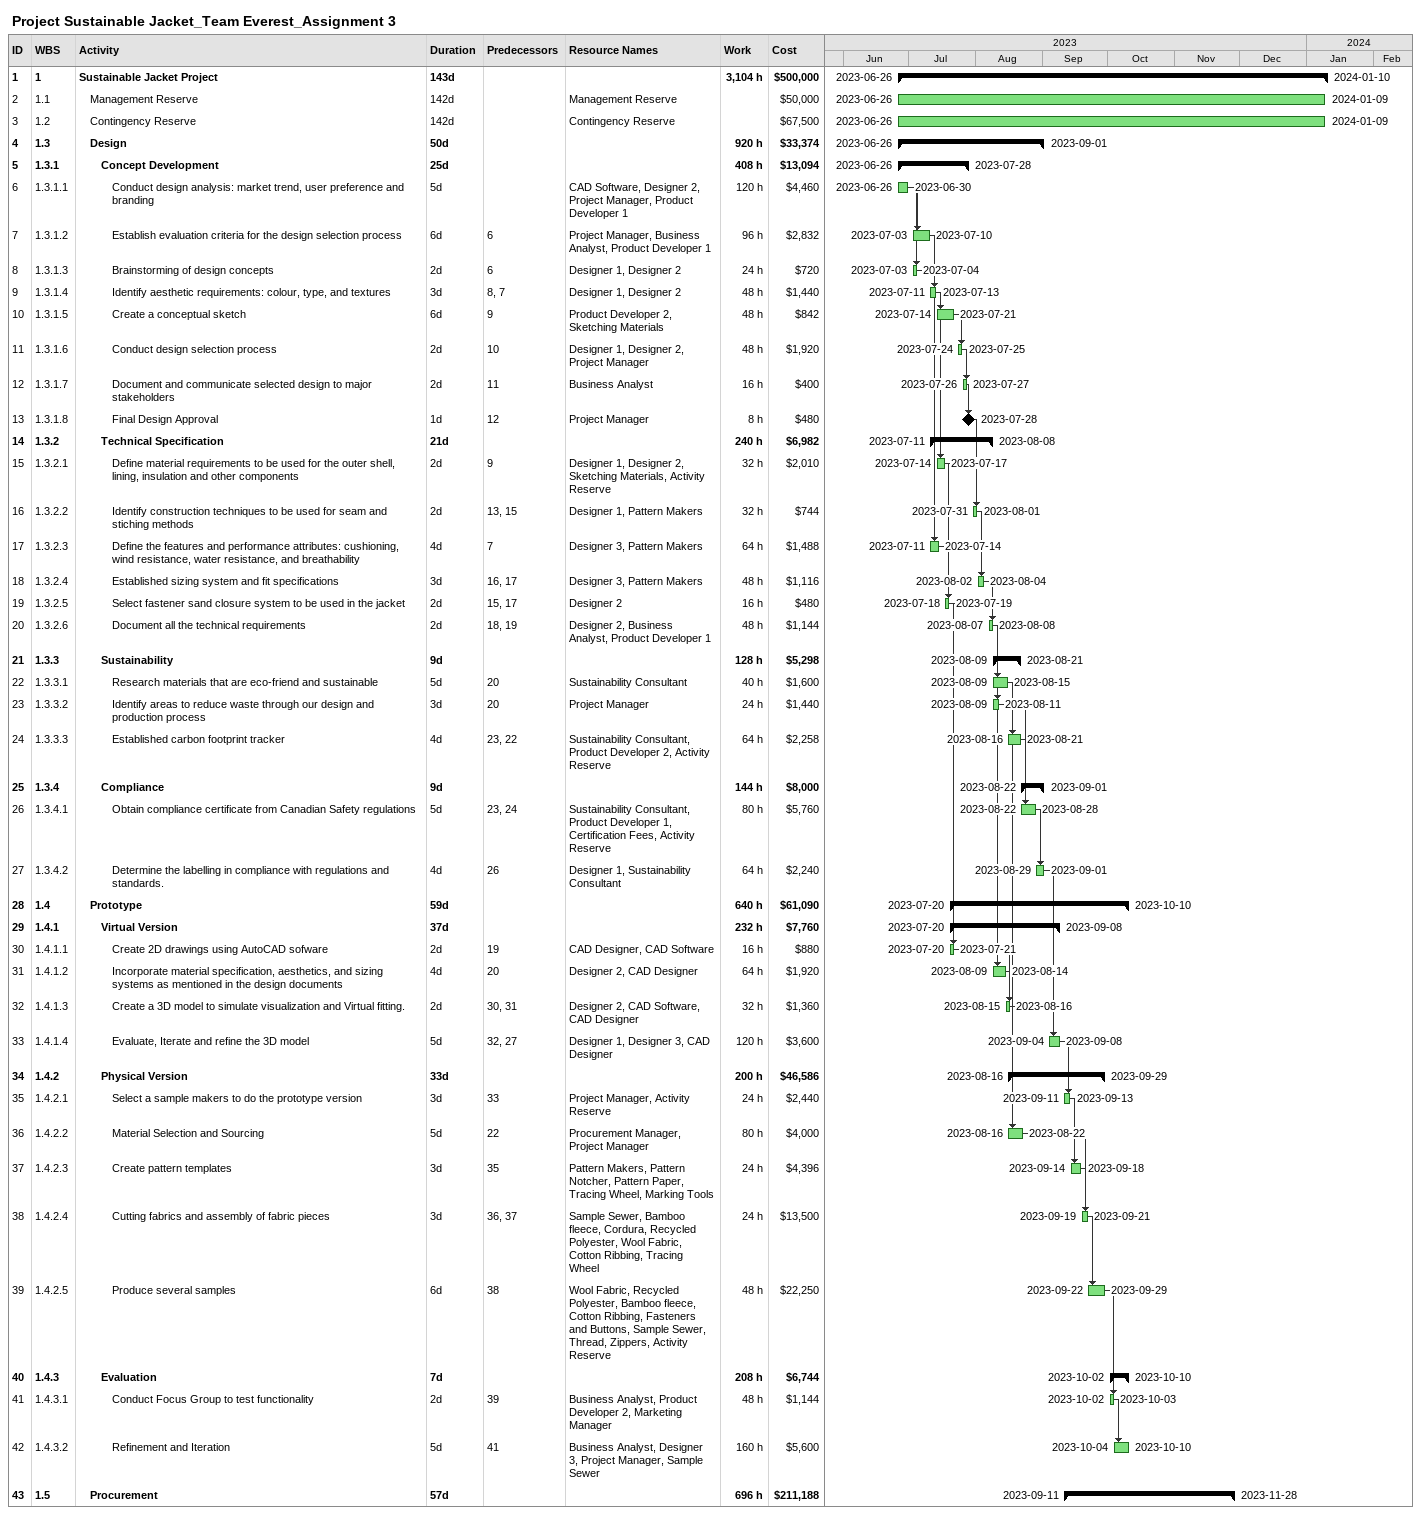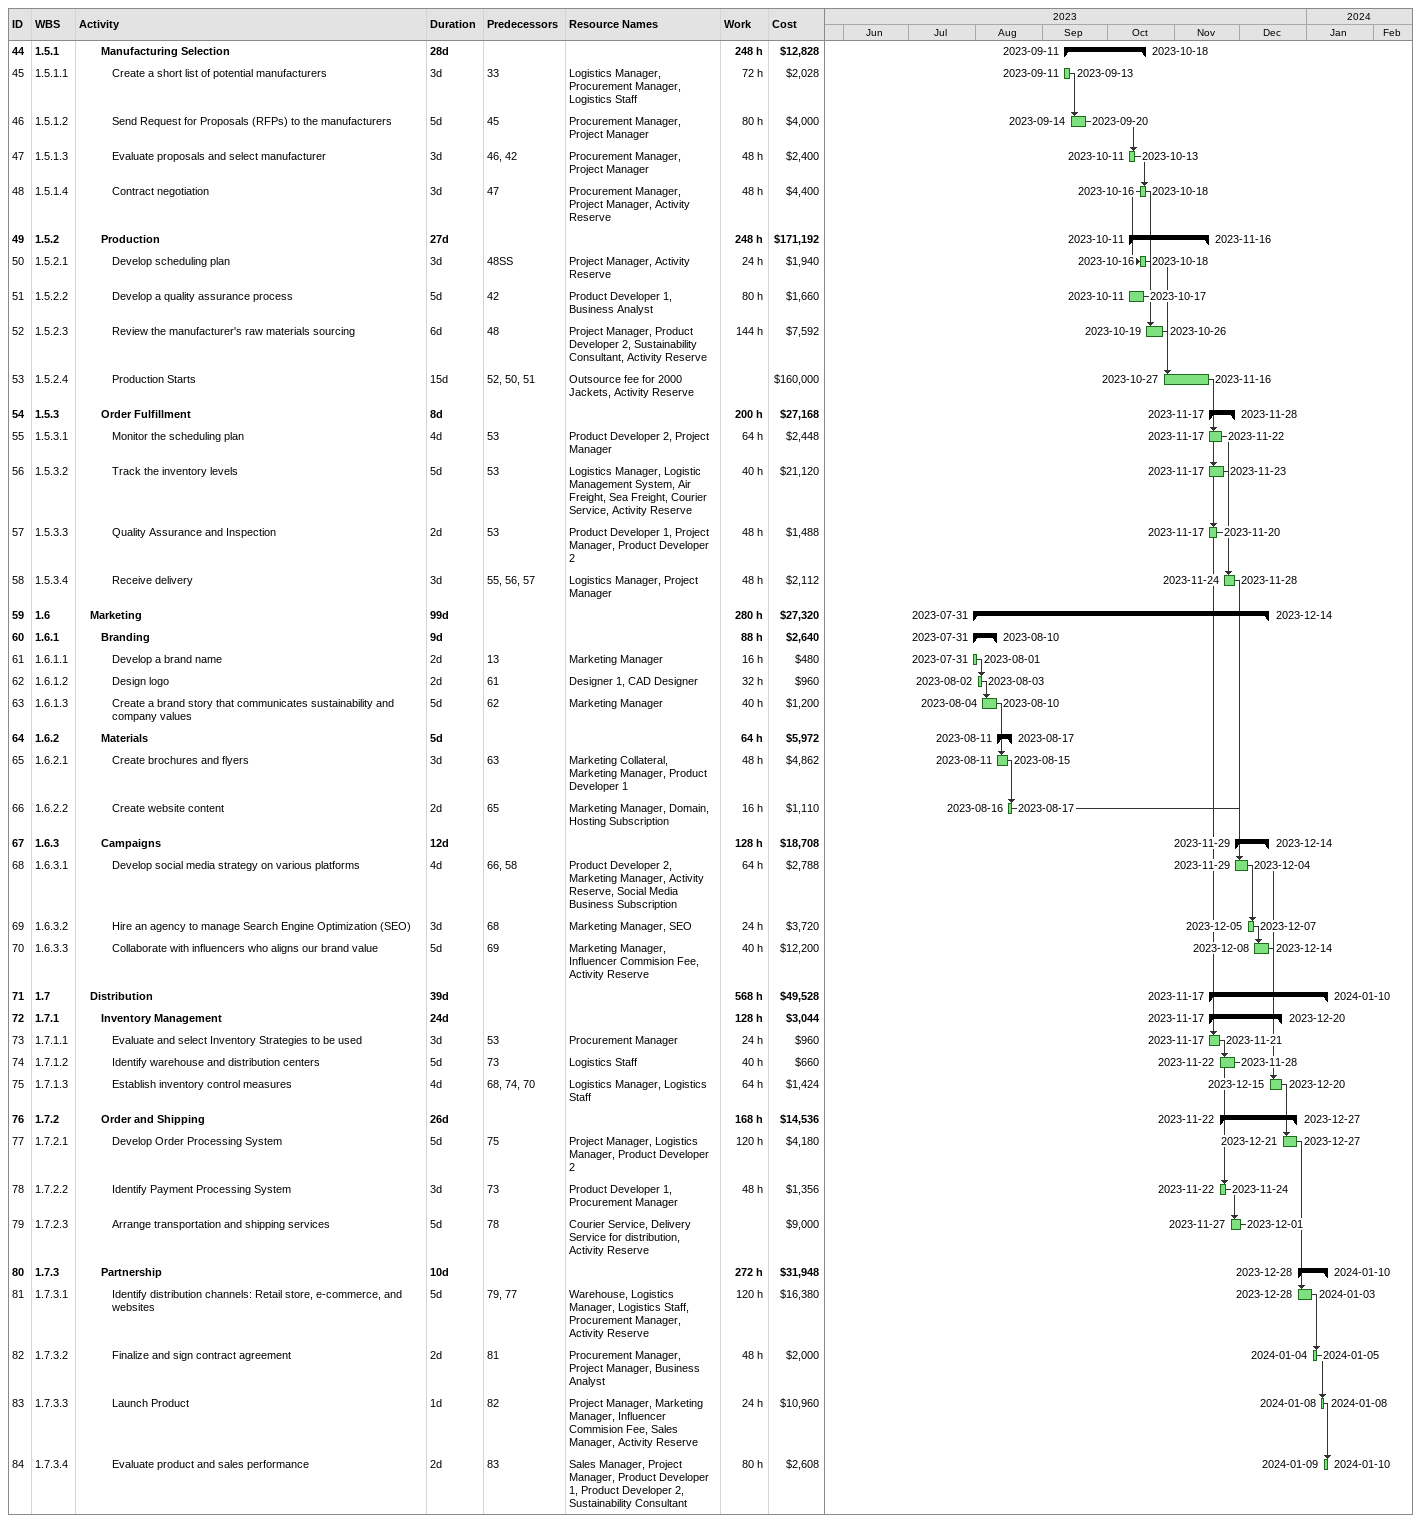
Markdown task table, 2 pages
Project Sustainable Jacket_Team Everest_Assignment 3

| ID | WBS | Task | Duration | Start | Finish | Predecessors | Resources | Work (h) | Cost ($) |
|---|---|---|---|---|---|---|---|---|---|
| 1 | 1 | **Sustainable Jacket Project** | 143d | 2023-06-26 | 2024-01-10 |  |  | 3104 | 500000 |
| 2 | 1.1 | Management Reserve | 142d | 2023-06-26 | 2024-01-09 |  | Management Reserve |  | 50000 |
| 3 | 1.2 | Contingency Reserve | 142d | 2023-06-26 | 2024-01-09 |  | Contingency Reserve |  | 67500 |
| 4 | 1.3 | **Design** | 50d | 2023-06-26 | 2023-09-01 |  |  | 920 | 33374 |
| 5 | 1.3.1 | **Concept Development** | 25d | 2023-06-26 | 2023-07-28 |  |  | 408 | 13094 |
| 6 | 1.3.1.1 | Conduct design analysis: market trend, user preference and branding | 5d | 2023-06-26 | 2023-06-30 |  | CAD Software, Designer 2, Project Manager, Product Developer 1 | 120 | 4460 |
| 7 | 1.3.1.2 | Establish evaluation criteria for the design selection process | 6d | 2023-07-03 | 2023-07-10 | 6 | Project Manager, Business Analyst, Product Developer 1 | 96 | 2832 |
| 8 | 1.3.1.3 | Brainstorming of design concepts | 2d | 2023-07-03 | 2023-07-04 | 6 | Designer 1, Designer 2 | 24 | 720 |
| 9 | 1.3.1.4 | Identify aesthetic requirements: colour, type, and textures | 3d | 2023-07-11 | 2023-07-13 | 8, 7 | Designer 1, Designer 2 | 48 | 1440 |
| 10 | 1.3.1.5 | Create a conceptual sketch | 6d | 2023-07-14 | 2023-07-21 | 9 | Product Developer 2, Sketching Materials | 48 | 842 |
| 11 | 1.3.1.6 | Conduct design selection process | 2d | 2023-07-24 | 2023-07-25 | 10 | Designer 1, Designer 2, Project Manager | 48 | 1920 |
| 12 | 1.3.1.7 | Document and communicate selected design to major stakeholders | 2d | 2023-07-26 | 2023-07-27 | 11 | Business Analyst | 16 | 400 |
| 13 | 1.3.1.8 | Final Design Approval | 1d | 2023-07-28 | 2023-07-28 | 12 | Project Manager | 8 | 480 |
| 14 | 1.3.2 | **Technical Specification** | 21d | 2023-07-11 | 2023-08-08 |  |  | 240 | 6982 |
| 15 | 1.3.2.1 | Define material requirements to be used for the outer shell, lining, insulation and other components | 2d | 2023-07-14 | 2023-07-17 | 9 | Designer 1, Designer 2, Sketching Materials, Activity Reserve | 32 | 2010 |
| 16 | 1.3.2.2 | Identify construction techniques to be used for seam and stiching methods | 2d | 2023-07-31 | 2023-08-01 | 13, 15 | Designer 1, Pattern Makers | 32 | 744 |
| 17 | 1.3.2.3 | Define the features and performance attributes: cushioning, wind resistance, water resistance, and breathability | 4d | 2023-07-11 | 2023-07-14 | 7 | Designer 3, Pattern Makers | 64 | 1488 |
| 18 | 1.3.2.4 | Established sizing system and fit specifications | 3d | 2023-08-02 | 2023-08-04 | 16, 17 | Designer 3, Pattern Makers | 48 | 1116 |
| 19 | 1.3.2.5 | Select fastener sand closure system to be used in the jacket | 2d | 2023-07-18 | 2023-07-19 | 15, 17 | Designer 2 | 16 | 480 |
| 20 | 1.3.2.6 | Document all the technical requirements | 2d | 2023-08-07 | 2023-08-08 | 18, 19 | Designer 2, Business Analyst, Product Developer 1 | 48 | 1144 |
| 21 | 1.3.3 | **Sustainability** | 9d | 2023-08-09 | 2023-08-21 |  |  | 128 | 5298 |
| 22 | 1.3.3.1 | Research materials that are eco-friend and sustainable | 5d | 2023-08-09 | 2023-08-15 | 20 | Sustainability Consultant | 40 | 1600 |
| 23 | 1.3.3.2 | Identify areas to reduce waste through our design and production process | 3d | 2023-08-09 | 2023-08-11 | 20 | Project Manager | 24 | 1440 |
| 24 | 1.3.3.3 | Established carbon footprint tracker | 4d | 2023-08-16 | 2023-08-21 | 23, 22 | Sustainability Consultant, Product Developer 2, Activity Reserve | 64 | 2258 |
| 25 | 1.3.4 | **Compliance** | 9d | 2023-08-22 | 2023-09-01 |  |  | 144 | 8000 |
| 26 | 1.3.4.1 | Obtain compliance certificate from Canadian Safety regulations | 5d | 2023-08-22 | 2023-08-28 | 23, 24 | Sustainability Consultant, Product Developer 1, Certification Fees, Activity Reserve | 80 | 5760 |
| 27 | 1.3.4.2 | Determine the labelling in compliance with regulations and standards. | 4d | 2023-08-29 | 2023-09-01 | 26 | Designer 1, Sustainability Consultant | 64 | 2240 |
| 28 | 1.4 | **Prototype** | 59d | 2023-07-20 | 2023-10-10 |  |  | 640 | 61090 |
| 29 | 1.4.1 | **Virtual Version** | 37d | 2023-07-20 | 2023-09-08 |  |  | 232 | 7760 |
| 30 | 1.4.1.1 | Create 2D drawings using AutoCAD sofware | 2d | 2023-07-20 | 2023-07-21 | 19 | CAD Designer, CAD Software | 16 | 880 |
| 31 | 1.4.1.2 | Incorporate material specification, aesthetics, and sizing systems as mentioned in the design documents | 4d | 2023-08-09 | 2023-08-14 | 20 | Designer 2, CAD Designer | 64 | 1920 |
| 32 | 1.4.1.3 | Create a 3D model to simulate visualization and Virtual fitting. | 2d | 2023-08-15 | 2023-08-16 | 30, 31 | Designer 2, CAD Software, CAD Designer | 32 | 1360 |
| 33 | 1.4.1.4 | Evaluate, Iterate and refine the 3D model | 5d | 2023-09-04 | 2023-09-08 | 32, 27 | Designer 1, Designer 3, CAD Designer | 120 | 3600 |
| 34 | 1.4.2 | **Physical Version** | 33d | 2023-08-16 | 2023-09-29 |  |  | 200 | 46586 |
| 35 | 1.4.2.1 | Select a sample makers to do the prototype version | 3d | 2023-09-11 | 2023-09-13 | 33 | Project Manager, Activity Reserve | 24 | 2440 |
| 36 | 1.4.2.2 | Material Selection and Sourcing | 5d | 2023-08-16 | 2023-08-22 | 22 | Procurement Manager, Project Manager | 80 | 4000 |
| 37 | 1.4.2.3 | Create pattern templates | 3d | 2023-09-14 | 2023-09-18 | 35 | Pattern Makers, Pattern Notcher, Pattern Paper, Tracing Wheel, Marking Tools | 24 | 4396 |
| 38 | 1.4.2.4 | Cutting fabrics and assembly of fabric pieces | 3d | 2023-09-19 | 2023-09-21 | 36, 37 | Sample Sewer, Bamboo fleece, Cordura, Recycled Polyester, Wool Fabric, Cotton Ribbing, Tracing Wheel | 24 | 13500 |
| 39 | 1.4.2.5 | Produce several samples | 6d | 2023-09-22 | 2023-09-29 | 38 | Wool Fabric, Recycled Polyester, Bamboo fleece, Cotton Ribbing, Fasteners and Buttons, Sample Sewer, Thread, Zippers, Activity Reserve | 48 | 22250 |
| 40 | 1.4.3 | **Evaluation** | 7d | 2023-10-02 | 2023-10-10 |  |  | 208 | 6744 |
| 41 | 1.4.3.1 | Conduct Focus Group to test functionality | 2d | 2023-10-02 | 2023-10-03 | 39 | Business Analyst, Product Developer 2, Marketing Manager | 48 | 1144 |
| 42 | 1.4.3.2 | Refinement and Iteration | 5d | 2023-10-04 | 2023-10-10 | 41 | Business Analyst, Designer 3, Project Manager, Sample Sewer | 160 | 5600 |
| 43 | 1.5 | **Procurement** | 57d | 2023-09-11 | 2023-11-28 |  |  | 696 | 211188 |
| 44 | 1.5.1 | **Manufacturing Selection** | 28d | 2023-09-11 | 2023-10-18 |  |  | 248 | 12828 |
| 45 | 1.5.1.1 | Create a short list of potential manufacturers | 3d | 2023-09-11 | 2023-09-13 | 33 | Logistics Manager, Procurement Manager, Logistics Staff | 72 | 2028 |
| 46 | 1.5.1.2 | Send Request for Proposals (RFPs) to the manufacturers | 5d | 2023-09-14 | 2023-09-20 | 45 | Procurement Manager, Project Manager | 80 | 4000 |
| 47 | 1.5.1.3 | Evaluate proposals and select manufacturer | 3d | 2023-10-11 | 2023-10-13 | 46, 42 | Procurement Manager, Project Manager | 48 | 2400 |
| 48 | 1.5.1.4 | Contract negotiation | 3d | 2023-10-16 | 2023-10-18 | 47 | Procurement Manager, Project Manager, Activity Reserve | 48 | 4400 |
| 49 | 1.5.2 | **Production** | 27d | 2023-10-11 | 2023-11-16 |  |  | 248 | 171192 |
| 50 | 1.5.2.1 | Develop scheduling plan | 3d | 2023-10-16 | 2023-10-18 | 48SS | Project Manager, Activity Reserve | 24 | 1940 |
| 51 | 1.5.2.2 | Develop a quality assurance process | 5d | 2023-10-11 | 2023-10-17 | 42 | Product Developer 1, Business Analyst | 80 | 1660 |
| 52 | 1.5.2.3 | Review the manufacturer's raw materials sourcing | 6d | 2023-10-19 | 2023-10-26 | 48 | Project Manager, Product Developer 2, Sustainability Consultant, Activity Reserve | 144 | 7592 |
| 53 | 1.5.2.4 | Production Starts | 15d | 2023-10-27 | 2023-11-16 | 52, 50, 51 | Outsource fee for 2000 Jackets, Activity Reserve |  | 160000 |
| 54 | 1.5.3 | **Order Fulfillment** | 8d | 2023-11-17 | 2023-11-28 |  |  | 200 | 27168 |
| 55 | 1.5.3.1 | Monitor the scheduling plan | 4d | 2023-11-17 | 2023-11-22 | 53 | Product Developer 2, Project Manager | 64 | 2448 |
| 56 | 1.5.3.2 | Track the inventory levels | 5d | 2023-11-17 | 2023-11-23 | 53 | Logistics Manager, Logistic Management System, Air Freight, Sea Freight, Courier Service, Activity Reserve | 40 | 21120 |
| 57 | 1.5.3.3 | Quality Assurance and Inspection | 2d | 2023-11-17 | 2023-11-20 | 53 | Product Developer 1, Project Manager, Product Developer 2 | 48 | 1488 |
| 58 | 1.5.3.4 | Receive delivery | 3d | 2023-11-24 | 2023-11-28 | 55, 56, 57 | Logistics Manager, Project Manager | 48 | 2112 |
| 59 | 1.6 | **Marketing** | 99d | 2023-07-31 | 2023-12-14 |  |  | 280 | 27320 |
| 60 | 1.6.1 | **Branding** | 9d | 2023-07-31 | 2023-08-10 |  |  | 88 | 2640 |
| 61 | 1.6.1.1 | Develop a brand name | 2d | 2023-07-31 | 2023-08-01 | 13 | Marketing Manager | 16 | 480 |
| 62 | 1.6.1.2 | Design logo | 2d | 2023-08-02 | 2023-08-03 | 61 | Designer 1, CAD Designer | 32 | 960 |
| 63 | 1.6.1.3 | Create a brand story that communicates sustainability and company values | 5d | 2023-08-04 | 2023-08-10 | 62 | Marketing Manager | 40 | 1200 |
| 64 | 1.6.2 | **Materials** | 5d | 2023-08-11 | 2023-08-17 |  |  | 64 | 5972 |
| 65 | 1.6.2.1 | Create brochures and flyers | 3d | 2023-08-11 | 2023-08-15 | 63 | Marketing Collateral, Marketing Manager, Product Developer 1 | 48 | 4862 |
| 66 | 1.6.2.2 | Create website content | 2d | 2023-08-16 | 2023-08-17 | 65 | Marketing Manager, Domain, Hosting Subscription | 16 | 1110 |
| 67 | 1.6.3 | **Campaigns** | 12d | 2023-11-29 | 2023-12-14 |  |  | 128 | 18708 |
| 68 | 1.6.3.1 | Develop social media strategy on various platforms | 4d | 2023-11-29 | 2023-12-04 | 66, 58 | Product Developer 2, Marketing Manager, Activity Reserve, Social Media Business Subscription | 64 | 2788 |
| 69 | 1.6.3.2 | Hire an agency to manage Search Engine Optimization (SEO) | 3d | 2023-12-05 | 2023-12-07 | 68 | Marketing Manager, SEO | 24 | 3720 |
| 70 | 1.6.3.3 | Collaborate with influencers who aligns our brand value | 5d | 2023-12-08 | 2023-12-14 | 69 | Marketing Manager, Influencer Commision Fee, Activity Reserve | 40 | 12200 |
| 71 | 1.7 | **Distribution** | 39d | 2023-11-17 | 2024-01-10 |  |  | 568 | 49528 |
| 72 | 1.7.1 | **Inventory Management** | 24d | 2023-11-17 | 2023-12-20 |  |  | 128 | 3044 |
| 73 | 1.7.1.1 | Evaluate and select Inventory Strategies to be used | 3d | 2023-11-17 | 2023-11-21 | 53 | Procurement Manager | 24 | 960 |
| 74 | 1.7.1.2 | Identify warehouse and distribution centers | 5d | 2023-11-22 | 2023-11-28 | 73 | Logistics Staff | 40 | 660 |
| 75 | 1.7.1.3 | Establish inventory control measures | 4d | 2023-12-15 | 2023-12-20 | 68, 74, 70 | Logistics Manager, Logistics Staff | 64 | 1424 |
| 76 | 1.7.2 | **Order and Shipping** | 26d | 2023-11-22 | 2023-12-27 |  |  | 168 | 14536 |
| 77 | 1.7.2.1 | Develop Order Processing System | 5d | 2023-12-21 | 2023-12-27 | 75 | Project Manager, Logistics Manager, Product Developer 2 | 120 | 4180 |
| 78 | 1.7.2.2 | Identify Payment Processing System | 3d | 2023-11-22 | 2023-11-24 | 73 | Product Developer 1, Procurement Manager | 48 | 1356 |
| 79 | 1.7.2.3 | Arrange transportation and shipping services | 5d | 2023-11-27 | 2023-12-01 | 78 | Courier Service, Delivery Service for distribution, Activity Reserve |  | 9000 |
| 80 | 1.7.3 | **Partnership** | 10d | 2023-12-28 | 2024-01-10 |  |  | 272 | 31948 |
| 81 | 1.7.3.1 | Identify distribution channels: Retail store, e-commerce, and websites | 5d | 2023-12-28 | 2024-01-03 | 79, 77 | Warehouse, Logistics Manager, Logistics Staff, Procurement Manager, Activity Reserve | 120 | 16380 |
| 82 | 1.7.3.2 | Finalize and sign contract agreement | 2d | 2024-01-04 | 2024-01-05 | 81 | Procurement Manager, Project Manager, Business Analyst | 48 | 2000 |
| 83 | 1.7.3.3 | Launch Product | 1d | 2024-01-08 | 2024-01-08 | 82 | Project Manager, Marketing Manager, Influencer Commision Fee, Sales Manager, Activity Reserve | 24 | 10960 |
| 84 | 1.7.3.4 | Evaluate product and sales performance | 2d | 2024-01-09 | 2024-01-10 | 83 | Sales Manager, Project Manager, Product Developer 1, Product Developer 2, Sustainability Consultant | 80 | 2608 |
